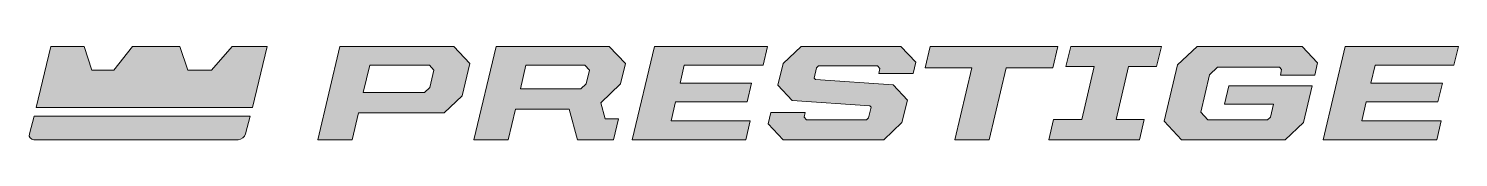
# Model space of a CAD drawing. Header units: inches. Extents: x 20.3 to 37.9, y -84.4 to -83.2.
import ezdxf

# ---------------------------------------------------------------- set-up
doc = ezdxf.new("R2010")
doc.units = ezdxf.units.IN
doc.header["$MEASUREMENT"] = 0
doc.layers.add('Layer 1', color=7, linetype='Continuous')

# ---------------------------------------------------------------- blocks, each defined once
blk = doc.blocks.new('block 2')
at = {"layer": 'Layer 1', "true_color": 0xffffff}
h = blk.add_hatch(color=7, dxfattribs=at)
h.dxf.hatch_style = 2
h.paths.add_polyline_path([(22.834, -83.224), (22.581, -83.516), (22.29, -83.516), (22.191, -83.224), (21.613, -83.224), (21.386, -83.516), (21.115, -83.516), (21.02, -83.224), (20.612, -83.224), (20.433, -83.971), (23.083, -83.971), (23.261, -83.224)])
h = blk.add_hatch(color=7, dxfattribs=at)
h.dxf.hatch_style = 2
edge = h.paths.add_edge_path()
edge.add_spline(control_points=[(20.406, -84.076), (20.406, -84.076), (20.349, -84.294), (20.349, -84.294), (20.349, -84.294), (20.349, -84.294), (20.349, -84.294), (20.34, -84.334), (20.365, -84.366), (20.405, -84.366), (20.405, -84.366), (22.908, -84.366), (22.908, -84.366), (22.948, -84.366), (22.989, -84.334), (22.999, -84.294), (22.999, -84.294), (23.054, -84.076), (23.054, -84.076), (23.054, -84.076), (20.406, -84.076), (20.406, -84.076)], knot_values=[0, 0, 0, 0, 1, 1, 1, 2, 2, 2, 3, 3, 3, 4, 4, 4, 5, 5, 5, 6, 6, 6, 7, 7, 7, 7], degree=3, periodic=1)
at = {"layer": 'Layer 1', "lineweight": 0}
blk.add_lwpolyline([(22.834, -83.224), (22.581, -83.516), (22.29, -83.516), (22.191, -83.224), (21.613, -83.224), (21.386, -83.516), (21.115, -83.516), (21.02, -83.224), (20.612, -83.224), (20.433, -83.971), (23.083, -83.971), (23.261, -83.224), (22.834, -83.224)], dxfattribs=at)
blk.add_open_spline([(20.406, -84.076), (20.406, -84.076), (20.349, -84.294), (20.349, -84.294), (20.349, -84.294), (20.349, -84.294), (20.349, -84.294), (20.34, -84.334), (20.365, -84.366), (20.405, -84.366), (20.405, -84.366), (22.908, -84.366), (22.908, -84.366), (22.948, -84.366), (22.989, -84.334), (22.999, -84.294), (22.999, -84.294), (23.054, -84.076), (23.054, -84.076), (23.054, -84.076), (20.406, -84.076), (20.406, -84.076)], degree=3, knots=[0, 0, 0, 0, 1, 1, 1, 2, 2, 2, 3, 3, 3, 4, 4, 4, 5, 5, 5, 6, 6, 6, 7, 7, 7, 7], dxfattribs=at)
blk = doc.blocks.new('block 3')
at = {"layer": 'Layer 1', "true_color": 0x231f20}
h = blk.add_hatch(color=179, dxfattribs=at)
h.dxf.hatch_style = 2
h.paths.add_polyline_path([(24.152, -83.223), (25.549, -83.223), (25.746, -83.433), (25.654, -83.827), (25.431, -84.038), (24.381, -84.038), (24.303, -84.366), (23.882, -84.366)])
h.paths.add_polyline_path([(24.439, -83.789), (25.191, -83.789), (25.256, -83.728), (25.307, -83.516), (25.25, -83.455), (24.519, -83.455)])
h = blk.add_hatch(color=179, dxfattribs=at)
h.dxf.hatch_style = 2
h.paths.add_polyline_path([(26.307, -83.991), (26.217, -84.366), (25.797, -84.366), (26.067, -83.223), (27.455, -83.223), (27.653, -83.433), (27.594, -83.683), (27.35, -83.913), (27.403, -84.109), (27.567, -84.109), (27.506, -84.366), (27.064, -84.366), (26.963, -83.991)])
h.paths.add_polyline_path([(26.365, -83.743), (27.107, -83.743), (27.172, -83.682), (27.214, -83.516), (27.156, -83.455), (26.434, -83.455)])
h = blk.add_hatch(color=179, dxfattribs=at)
h.dxf.hatch_style = 2
h.paths.add_polyline_path([(28.007, -83.223), (29.395, -83.223), (29.339, -83.455), (28.374, -83.455), (28.322, -83.673), (29.198, -83.673), (29.143, -83.904), (28.267, -83.904), (28.213, -84.134), (29.183, -84.134), (29.129, -84.366), (27.736, -84.366)])
h = blk.add_hatch(color=179, dxfattribs=at)
h.dxf.hatch_style = 2
h.paths.add_polyline_path([(29.403, -84.172), (29.436, -84.031), (29.857, -84.031), (29.842, -84.091), (29.872, -84.122), (30.607, -84.122), (30.633, -84.097), (30.663, -83.968), (30.647, -83.952), (29.696, -83.885), (29.521, -83.7), (29.584, -83.433), (29.807, -83.223), (31.028, -83.223), (31.21, -83.417), (31.177, -83.557), (30.756, -83.557), (30.771, -83.494), (30.742, -83.463), (30.02, -83.463), (29.993, -83.488), (29.966, -83.612), (29.981, -83.629), (30.933, -83.695), (31.107, -83.88), (31.041, -84.155), (30.817, -84.366), (29.585, -84.366)])
h = blk.add_hatch(color=179, dxfattribs=at)
h.dxf.hatch_style = 2
h.paths.add_polyline_path([(32.317, -83.488), (32.108, -84.366), (31.687, -84.366), (31.896, -83.488), (31.325, -83.488), (31.388, -83.223), (32.951, -83.223), (32.889, -83.488)])
h = blk.add_hatch(color=179, dxfattribs=at)
h.dxf.hatch_style = 2
h.paths.add_polyline_path([(33.11, -83.223), (34.22, -83.223), (34.16, -83.471), (33.817, -83.471), (33.665, -84.117), (34.008, -84.117), (33.95, -84.366), (32.84, -84.366), (32.898, -84.117), (33.244, -84.117), (33.396, -83.471), (33.05, -83.471)])
h = blk.add_hatch(color=179, dxfattribs=at)
h.dxf.hatch_style = 2
h.paths.add_polyline_path([(34.255, -84.139), (34.418, -83.45), (34.659, -83.223), (35.944, -83.223), (36.134, -83.425), (36.098, -83.574), (35.678, -83.574), (35.693, -83.508), (35.667, -83.479), (34.908, -83.479), (34.81, -83.572), (34.702, -84.029), (34.789, -84.122), (35.522, -84.122), (35.557, -84.089), (35.595, -83.932), (34.995, -83.932), (35.048, -83.708), (36.067, -83.708), (35.96, -84.155), (35.737, -84.366), (34.468, -84.366)])
h = blk.add_hatch(color=179, dxfattribs=at)
h.dxf.hatch_style = 2
h.paths.add_polyline_path([(36.471, -83.223), (37.859, -83.223), (37.804, -83.455), (36.838, -83.455), (36.786, -83.673), (37.663, -83.673), (37.607, -83.904), (36.731, -83.904), (36.677, -84.134), (37.648, -84.134), (37.594, -84.366), (36.201, -84.366)])
at = {"layer": 'Layer 1', "lineweight": 0}
for points in [[(24.152, -83.223), (25.549, -83.223), (25.746, -83.433), (25.654, -83.827), (25.431, -84.038), (24.381, -84.038), (24.303, -84.366), (23.882, -84.366), (24.152, -83.223)], [(26.307, -83.991), (26.217, -84.366), (25.797, -84.366), (26.067, -83.223), (27.455, -83.223), (27.653, -83.433), (27.594, -83.683), (27.35, -83.913), (27.403, -84.109), (27.567, -84.109), (27.506, -84.366), (27.064, -84.366), (26.963, -83.991), (26.307, -83.991)], [(28.007, -83.223), (29.395, -83.223), (29.339, -83.455), (28.374, -83.455), (28.322, -83.673), (29.198, -83.673), (29.143, -83.904), (28.267, -83.904), (28.213, -84.134), (29.183, -84.134), (29.129, -84.366), (27.736, -84.366), (28.007, -83.223)], [(29.403, -84.172), (29.436, -84.031), (29.857, -84.031), (29.842, -84.091), (29.872, -84.122), (30.607, -84.122), (30.633, -84.097), (30.663, -83.968), (30.647, -83.952), (29.696, -83.885), (29.521, -83.7), (29.584, -83.433), (29.807, -83.223), (31.028, -83.223), (31.21, -83.417), (31.177, -83.557), (30.756, -83.557), (30.771, -83.494), (30.742, -83.463), (30.02, -83.463), (29.993, -83.488), (29.966, -83.612), (29.981, -83.629), (30.933, -83.695), (31.107, -83.88), (31.041, -84.155), (30.817, -84.366), (29.585, -84.366), (29.403, -84.172)], [(32.317, -83.488), (32.108, -84.366), (31.687, -84.366), (31.896, -83.488), (31.325, -83.488), (31.388, -83.223), (32.951, -83.223), (32.889, -83.488), (32.317, -83.488)], [(33.11, -83.223), (34.22, -83.223), (34.16, -83.471), (33.817, -83.471), (33.665, -84.117), (34.008, -84.117), (33.95, -84.366), (32.84, -84.366), (32.898, -84.117), (33.244, -84.117), (33.396, -83.471), (33.05, -83.471), (33.11, -83.223)], [(34.255, -84.139), (34.418, -83.45), (34.659, -83.223), (35.944, -83.223), (36.134, -83.425), (36.098, -83.574), (35.678, -83.574), (35.693, -83.508), (35.667, -83.479), (34.908, -83.479), (34.81, -83.572), (34.702, -84.029), (34.789, -84.122), (35.522, -84.122), (35.557, -84.089), (35.595, -83.932), (34.995, -83.932), (35.048, -83.708), (36.067, -83.708), (35.96, -84.155), (35.737, -84.366), (34.468, -84.366), (34.255, -84.139)], [(36.471, -83.223), (37.859, -83.223), (37.804, -83.455), (36.838, -83.455), (36.786, -83.673), (37.663, -83.673), (37.607, -83.904), (36.731, -83.904), (36.677, -84.134), (37.648, -84.134), (37.594, -84.366), (36.201, -84.366), (36.471, -83.223)], [(24.439, -83.789), (25.191, -83.789), (25.256, -83.728), (25.307, -83.516), (25.25, -83.455), (24.519, -83.455), (24.439, -83.789)], [(26.365, -83.743), (27.107, -83.743), (27.172, -83.682), (27.214, -83.516), (27.156, -83.455), (26.434, -83.455), (26.365, -83.743)]]:
    blk.add_lwpolyline(points, dxfattribs=at)

msp = doc.modelspace()

# ---------------------------------------------------------------- block references
at = {"layer": 'Layer 1'}
for name in ['block 2', 'block 3']:
    msp.add_blockref(name, (0, 0), dxfattribs=at)

doc.saveas('drawing.dxf')
